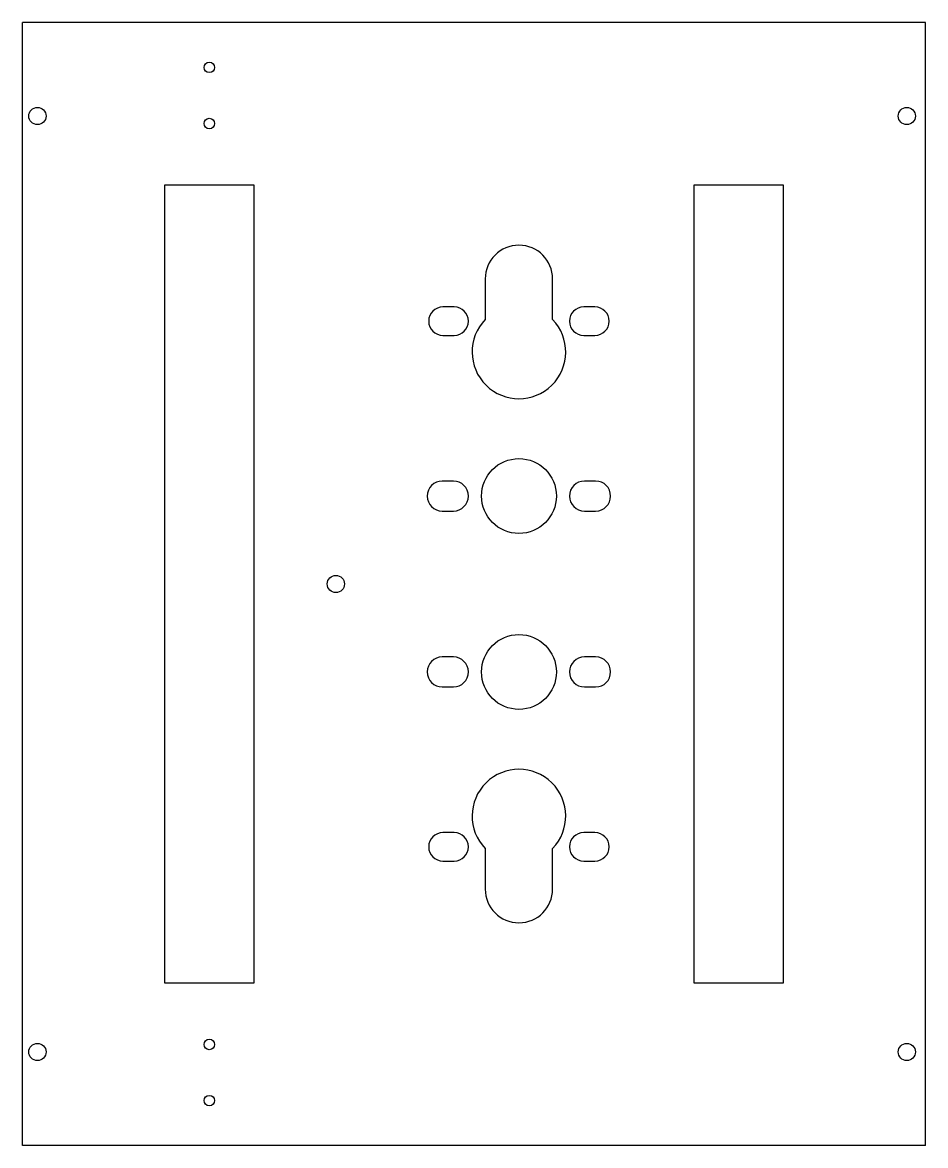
# Model space of a CAD drawing. Header units: millimetres. Extents: x 0 to 241, y 0 to 300.
import ezdxf

# ---------------------------------------------------------------- set-up
doc = ezdxf.new("R2010")
doc.units = ezdxf.units.MM

msp = doc.modelspace()

# ---------------------------------------------------------------- linework, layer by layer
at = {"color": 7, "linetype": 'Continuous', "lineweight": 25}
for p, q in [((0, 0), (0, 300)), ((241.24, 300), (0, 300)), ((241.24, 0), (241.24, 300)), ((61.91, 256.5), (37.91, 256.5)), ((37.91, 256.5), (37.91, 43.5)), ((61.91, 43.5), (61.91, 256.5)), ((203.33, 256.5), (179.33, 256.5)), ((179.33, 256.5), (179.33, 43.5)), ((203.33, 43.5), (203.33, 256.5)), ((123.62, 231.5), (123.62, 220.67)), ((141.62, 220.67), (141.62, 231.5)), ((115.32, 224), (112.32, 224)), ((152.92, 224), (149.92, 224)), ((112.32, 216.4), (115.32, 216.4)), ((149.92, 216.4), (152.92, 216.4)), ((115.12, 177.5), (112.12, 177.5)), ((153.12, 177.5), (150.12, 177.5)), ((112.12, 169.5), (115.12, 169.5)), ((150.12, 169.5), (153.12, 169.5)), ((115.12, 130.5), (112.12, 130.5)), ((153.12, 130.5), (150.12, 130.5)), ((112.12, 122.5), (115.12, 122.5)), ((150.12, 122.5), (153.12, 122.5)), ((115.32, 83.6), (112.32, 83.6)), ((152.92, 83.6), (149.92, 83.6)), ((123.62, 79.33), (123.62, 68.5)), ((141.62, 68.5), (141.62, 79.33)), ((112.32, 76), (115.32, 76)), ((149.92, 76), (152.92, 76)), ((37.91, 43.5), (61.91, 43.5)), ((179.33, 43.5), (203.33, 43.5)), ((241.24, 0), (0, 0))]:
    msp.add_line(p, q, dxfattribs=at)
for centre, radius in [((49.91, 288), 1.4), ((4, 275), 2.3), ((236.24, 275), 2.3), ((49.91, 273), 1.4), ((132.62, 173.5), 10), ((83.72, 150), 2.3), ((132.62, 126.5), 10), ((4, 25), 2.3), ((49.91, 27), 1.4), ((236.24, 25), 2.3), ((49.91, 12), 1.4)]:
    msp.add_circle(centre, radius, dxfattribs=at)
for centre, radius, start, end in [((132.62, 231.5), 9, 0, 180), ((112.32, 220.2), 3.8, 90, -90), ((115.32, 220.2), 3.8, -90, 90), ((149.92, 220.2), 3.8, 90, -90), ((152.92, 220.2), 3.8, -90, 90), ((132.62, 212), 12.5, 136.0545, 43.9455), ((112.12, 173.5), 4, 90, -90), ((115.12, 173.5), 4, -90, 90), ((150.12, 173.5), 4, 90, -90), ((153.12, 173.5), 4, -90, 90), ((112.12, 126.5), 4, 90, -90), ((115.12, 126.5), 4, -90, 90), ((150.12, 126.5), 4, 90, -90), ((153.12, 126.5), 4, -90, 90), ((132.62, 88), 12.5, -43.9455, -136.0545), ((112.32, 79.8), 3.8, 90, -90), ((115.32, 79.8), 3.8, -90, 90), ((149.92, 79.8), 3.8, 90, -90), ((152.92, 79.8), 3.8, -90, 90), ((132.62, 68.5), 9, 180, 0)]:
    msp.add_arc(centre, radius, start, end, dxfattribs=at)

doc.saveas('drawing.dxf')
